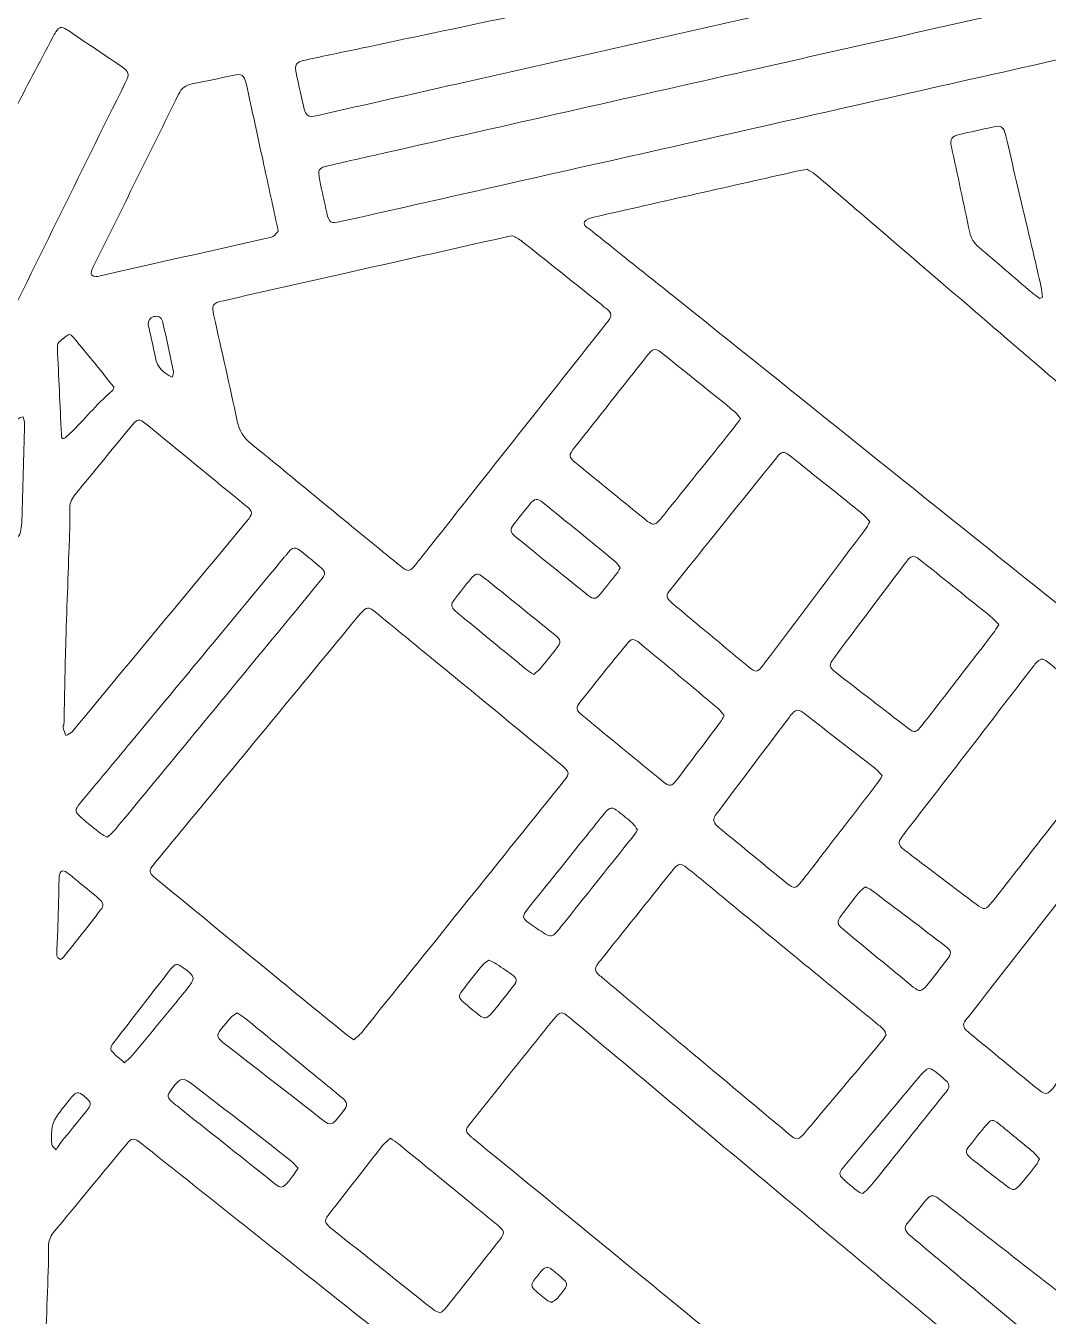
# Model space of a CAD drawing. Header units: centimetres. Extents: x 0 to 122, y -183 to 60.
# Drawn here: x 60.73 to 95.39, y -160.88 to -117.12 of the extents above; entities that cross this region are included whole.
import ezdxf

# ---------------------------------------------------------------- set-up
doc = ezdxf.new("R2010")
doc.units = ezdxf.units.CM
doc.header["$MEASUREMENT"] = 0
doc.layers.add('Layer 1', color=7, linetype='Continuous')

msp = doc.modelspace()

# ---------------------------------------------------------------- linework, layer by layer
at = {"layer": 'Layer 1', "lineweight": 0}
for points, knots in [([(84.744, -182.939), (68.311, -182.738), (51.881, -182.297), (35.448, -182.027), (34.747, -182.015), (34.045, -181.99), (33.344, -181.987), (33.108, -181.986), (32.921, -181.92), (32.773, -181.739), (21.919, -167.674), (11.193, -153.505), (0.347, -139.435), (-0.029, -138.974), (-0.057, -138.5), (0.064, -137.987), (1.37, -132.65), (2.713, -127.322), (4.032, -121.987), (6.97, -110.149), (9.924, -98.314), (12.847, -86.471), (12.95, -86.046), (13.192, -85.783), (13.57, -85.61), (29.662, -78.239), (45.744, -70.841), (61.843, -63.484), (62.255, -63.313), (62.695, -63.297), (63.101, -63.502), (78.911, -71.487), (94.708, -79.499), (110.514, -87.494), (110.875, -87.676), (111.089, -87.943), (111.175, -88.363), (114.742, -105.566), (118.315, -122.768), (121.898, -139.968), (121.98, -140.485), (122.12, -141.101), (121.799, -141.551), (119.046, -144.891), (116.275, -148.215), (113.515, -151.55), (104.903, -161.919), (96.332, -172.324), (87.704, -182.681), (87.512, -182.913), (87.281, -183.007), (86.973, -183), (86.231, -182.982), (85.487, -182.994), (84.744, -182.994), (84.744, -182.976), (84.744, -182.957), (84.744, -182.939)], [0, 0, 0, 0, 1, 1, 1, 2, 2, 2, 3, 3, 3, 4, 4, 4, 5, 5, 5, 6, 6, 6, 7, 7, 7, 8, 8, 8, 9, 9, 9, 10, 10, 10, 11, 11, 11, 12, 12, 12, 13, 13, 13, 14, 14, 14, 15, 15, 15, 16, 16, 16, 17, 17, 17, 18, 18, 18, 19, 19, 19, 19]), ([(58.133, -120.085), (58.195, -120.037), (58.277, -119.994), (58.329, -119.927), (58.398, -119.839), (58.444, -119.732), (58.497, -119.632), (59.602, -117.544), (60.706, -115.456), (61.809, -113.368), (62.035, -112.939), (62.262, -112.51), (62.482, -112.078), (62.58, -111.886), (62.554, -111.801), (62.374, -111.696), (62.231, -111.613), (62.081, -111.545), (61.933, -111.471), (61.547, -111.279), (61.52, -111.288), (61.321, -111.674), (61.312, -111.692), (61.301, -111.71), (61.292, -111.728), (60.351, -113.541), (59.41, -115.353), (58.469, -117.166), (58.104, -117.871), (57.74, -118.577), (57.377, -119.283), (57.237, -119.555), (57.259, -119.622), (57.527, -119.774), (57.662, -119.85), (57.799, -119.921), (57.935, -119.993), (57.99, -120.022), (58.047, -120.045), (58.133, -120.085)], [0, 0, 0, 0, 1, 1, 1, 2, 2, 2, 3, 3, 3, 4, 4, 4, 5, 5, 5, 6, 6, 6, 7, 7, 7, 8, 8, 8, 9, 9, 9, 10, 10, 10, 11, 11, 11, 12, 12, 12, 13, 13, 13, 13]), ([(105.137, -115.936), (105.022, -115.434), (104.91, -114.93), (104.788, -114.429), (104.761, -114.319), (104.665, -114.264), (104.547, -114.278), (104.476, -114.286), (104.406, -114.306), (104.335, -114.322), (101.739, -114.908), (99.143, -115.494), (96.548, -116.081), (92.765, -116.937), (88.982, -117.792), (85.199, -118.648), (81.114, -119.572), (77.029, -120.496), (72.944, -121.42), (72.3, -121.566), (71.656, -121.711), (71.012, -121.857), (70.65, -121.939), (70.614, -121.996), (70.694, -122.371), (70.771, -122.735), (70.853, -123.098), (70.934, -123.46), (71.011, -123.799), (71.066, -123.836), (71.4, -123.761), (73.07, -123.385), (74.741, -123.008), (76.411, -122.631), (82.006, -121.367), (87.6, -120.103), (93.194, -118.84), (96.756, -118.035), (100.319, -117.231), (103.881, -116.427), (104.213, -116.352), (104.544, -116.276), (104.876, -116.201), (105.019, -116.168), (105.123, -116.099), (105.137, -115.936)], [0, 0, 0, 0, 1, 1, 1, 2, 2, 2, 3, 3, 3, 4, 4, 4, 5, 5, 5, 6, 6, 6, 7, 7, 7, 8, 8, 8, 9, 9, 9, 10, 10, 10, 11, 11, 11, 12, 12, 12, 13, 13, 13, 14, 14, 14, 15, 15, 15, 15]), ([(70.431, -120.198), (70.52, -120.18), (70.601, -120.165), (70.682, -120.147), (72.231, -119.797), (73.781, -119.447), (75.33, -119.096), (78.52, -118.375), (81.709, -117.654), (84.898, -116.933), (85.311, -116.839), (85.723, -116.745), (86.133, -116.643), (86.355, -116.588), (86.418, -116.512), (86.38, -116.328), (86.3, -115.944), (86.212, -115.561), (86.115, -115.181), (86.074, -115.022), (85.974, -114.972), (85.811, -114.992), (85.75, -114.999), (85.689, -115.015), (85.629, -115.027), (84.418, -115.282), (83.206, -115.537), (81.995, -115.793), (78.695, -116.489), (75.394, -117.186), (72.094, -117.883), (71.468, -118.015), (70.842, -118.146), (70.217, -118.282), (69.868, -118.358), (69.833, -118.419), (69.908, -118.776), (69.948, -118.968), (69.991, -119.159), (70.034, -119.351), (70.081, -119.562), (70.126, -119.774), (70.178, -119.985), (70.21, -120.118), (70.288, -120.205), (70.431, -120.198)], [0, 0, 0, 0, 1, 1, 1, 2, 2, 2, 3, 3, 3, 4, 4, 4, 5, 5, 5, 6, 6, 6, 7, 7, 7, 8, 8, 8, 9, 9, 9, 10, 10, 10, 11, 11, 11, 12, 12, 12, 13, 13, 13, 14, 14, 14, 15, 15, 15, 15]), ([(60.642, -130.376), (60.457, -130.38), (60.448, -130.503), (60.405, -130.589), (60.189, -131.024), (59.986, -131.466), (59.759, -131.894), (59.664, -132.074), (59.538, -132.245), (59.396, -132.389), (59.176, -132.611), (58.606, -132.637), (58.354, -132.453), (58.203, -132.342), (58.052, -132.212), (58.035, -132.014), (58.008, -131.707), (57.996, -131.402), (58.145, -131.106), (58.594, -130.222), (59.026, -129.33), (59.465, -128.441), (61.011, -125.31), (62.557, -122.18), (64.102, -119.05), (64.255, -118.74), (64.241, -118.681), (63.959, -118.49), (63.473, -118.158), (62.983, -117.832), (62.494, -117.504), (62.366, -117.417), (62.242, -117.323), (62.11, -117.243), (61.938, -117.139), (61.859, -117.159), (61.748, -117.322), (61.708, -117.381), (61.676, -117.447), (61.642, -117.511), (61.194, -118.36), (60.747, -119.21), (60.298, -120.06), (58.615, -123.247), (56.932, -126.435), (55.244, -129.62), (55.154, -129.79), (55.028, -129.951), (54.886, -130.08), (54.788, -130.168), (54.636, -130.213), (54.501, -130.241), (54.373, -130.267), (54.234, -130.254), (54.1, -130.245), (53.815, -130.225), (53.538, -129.973), (53.515, -129.695), (53.488, -129.364), (53.482, -129.032), (53.681, -128.737), (53.739, -128.652), (53.785, -128.558), (53.828, -128.465), (53.904, -128.301), (53.888, -128.218), (53.738, -128.125), (53.58, -128.028), (53.412, -127.946), (53.245, -127.864), (53.054, -127.77), (52.976, -127.793), (52.866, -127.98), (52.792, -128.104), (52.733, -128.237), (52.667, -128.365), (52.437, -128.809), (52.109, -129.066), (51.574, -128.984), (51.301, -128.942), (50.98, -128.691), (50.956, -128.417), (50.929, -128.099), (50.911, -127.776), (51.099, -127.485), (51.171, -127.373), (51.225, -127.249), (51.287, -127.129), (51.559, -126.607), (51.833, -126.086), (52.101, -125.562), (52.215, -125.339), (52.188, -125.264), (51.972, -125.136), (51.936, -125.115), (51.899, -125.098), (51.862, -125.078), (50.905, -124.571), (49.947, -124.063), (48.989, -123.556), (48.615, -123.358), (48.241, -123.161), (47.864, -122.969), (47.639, -122.855), (47.567, -122.88), (47.438, -123.097), (47.417, -123.132), (47.4, -123.17), (47.381, -123.207), (47.044, -123.846), (46.7, -124.483), (46.373, -125.127), (46.138, -125.588), (45.807, -125.855), (45.264, -125.764), (45.254, -125.762), (45.243, -125.764), (45.233, -125.763), (44.958, -125.742), (44.67, -125.488), (44.647, -125.212), (44.618, -124.871), (44.63, -124.54), (44.809, -124.221), (45.163, -123.591), (45.491, -122.946), (45.829, -122.307), (46.079, -121.832), (46.33, -121.357), (46.576, -120.879), (46.624, -120.787), (46.712, -120.689), (46.59, -120.55), (46.483, -120.599), (46.37, -120.644), (46.264, -120.7), (44.994, -121.37), (43.726, -122.041), (42.458, -122.712), (40.158, -123.927), (37.858, -125.143), (35.559, -126.359), (35.196, -126.551), (35.185, -126.587), (35.374, -126.954), (36.063, -128.295), (36.753, -129.635), (37.443, -130.976), (37.816, -131.702), (38.19, -132.427), (38.564, -133.152), (38.641, -133.302), (38.721, -133.448), (38.916, -133.462), (39.132, -133.478), (39.347, -133.5), (39.563, -133.509), (40.026, -133.531), (40.49, -133.541), (40.953, -133.565), (42.023, -133.621), (43.093, -133.688), (44.163, -133.739), (44.956, -133.777), (45.75, -133.796), (46.543, -133.827), (46.914, -133.841), (47.284, -133.863), (47.654, -133.882), (48.488, -133.924), (49.322, -133.967), (50.155, -134.007), (50.587, -134.028), (51.02, -134.042), (51.452, -134.064), (52.203, -134.104), (52.954, -134.151), (53.705, -134.189), (54.199, -134.213), (54.694, -134.224), (55.188, -134.244), (55.518, -134.257), (55.847, -134.273), (56.177, -134.291), (56.938, -134.333), (57.699, -134.379), (58.46, -134.419), (59.036, -134.45), (59.613, -134.472), (60.19, -134.5), (60.456, -134.513), (60.524, -134.462), (60.559, -134.206), (60.572, -134.104), (60.592, -134.001), (60.595, -133.899), (60.628, -132.815), (60.659, -131.732), (60.687, -130.649), (60.689, -130.556), (60.657, -130.463), (60.642, -130.376)], [0, 0, 0, 0, 1, 1, 1, 2, 2, 2, 3, 3, 3, 4, 4, 4, 5, 5, 5, 6, 6, 6, 7, 7, 7, 8, 8, 8, 9, 9, 9, 10, 10, 10, 11, 11, 11, 12, 12, 12, 13, 13, 13, 14, 14, 14, 15, 15, 15, 16, 16, 16, 17, 17, 17, 18, 18, 18, 19, 19, 19, 20, 20, 20, 21, 21, 21, 22, 22, 22, 23, 23, 23, 24, 24, 24, 25, 25, 25, 26, 26, 26, 27, 27, 27, 28, 28, 28, 29, 29, 29, 30, 30, 30, 31, 31, 31, 32, 32, 32, 33, 33, 33, 34, 34, 34, 35, 35, 35, 36, 36, 36, 37, 37, 37, 38, 38, 38, 39, 39, 39, 40, 40, 40, 41, 41, 41, 42, 42, 42, 43, 43, 43, 44, 44, 44, 45, 45, 45, 46, 46, 46, 47, 47, 47, 48, 48, 48, 49, 49, 49, 50, 50, 50, 51, 51, 51, 52, 52, 52, 53, 53, 53, 54, 54, 54, 55, 55, 55, 56, 56, 56, 57, 57, 57, 58, 58, 58, 59, 59, 59, 60, 60, 60, 61, 61, 61, 62, 62, 62, 63, 63, 63, 64, 64, 64, 65, 65, 65, 66, 66, 66, 67, 67, 67, 67]), ([(69.287, -124.085), (69.265, -123.979), (69.253, -123.919), (69.24, -123.858), (69.084, -123.142), (68.928, -122.426), (68.772, -121.709), (68.584, -120.841), (68.397, -119.973), (68.206, -119.106), (68.133, -118.774), (68.07, -118.736), (67.736, -118.805), (67.281, -118.899), (66.828, -119.003), (66.372, -119.088), (66.149, -119.13), (66.007, -119.239), (65.906, -119.444), (64.954, -121.381), (63.996, -123.315), (63.04, -125.249), (63.008, -125.314), (62.972, -125.379), (62.954, -125.448), (62.923, -125.563), (62.98, -125.627), (63.098, -125.627), (63.148, -125.627), (63.199, -125.61), (63.249, -125.599), (65.101, -125.181), (66.952, -124.763), (68.803, -124.345), (68.904, -124.322), (69.014, -124.314), (69.101, -124.267), (69.181, -124.224), (69.237, -124.136), (69.287, -124.085)], [0, 0, 0, 0, 1, 1, 1, 2, 2, 2, 3, 3, 3, 4, 4, 4, 5, 5, 5, 6, 6, 6, 7, 7, 7, 8, 8, 8, 9, 9, 9, 10, 10, 10, 11, 11, 11, 12, 12, 12, 13, 13, 13, 13]), ([(95.106, -126.366), (95.135, -126.352), (95.165, -126.337), (95.194, -126.322), (95.178, -126.196), (95.174, -126.067), (95.146, -125.944), (94.989, -125.26), (94.826, -124.577), (94.666, -123.894), (94.428, -122.878), (94.192, -121.863), (93.952, -120.848), (93.878, -120.533), (93.807, -120.489), (93.499, -120.556), (93.126, -120.637), (92.753, -120.72), (92.382, -120.808), (92.108, -120.874), (92.055, -120.954), (92.112, -121.222), (92.318, -122.191), (92.53, -123.159), (92.733, -124.129), (92.775, -124.333), (92.874, -124.485), (93.031, -124.618), (93.637, -125.131), (94.237, -125.652), (94.841, -126.169), (94.924, -126.24), (95.017, -126.301), (95.106, -126.366)], [0, 0, 0, 0, 1, 1, 1, 2, 2, 2, 3, 3, 3, 4, 4, 4, 5, 5, 5, 6, 6, 6, 7, 7, 7, 8, 8, 8, 9, 9, 9, 10, 10, 10, 11, 11, 11, 11]), ([(87.213, -121.986), (87.088, -122.009), (87.006, -122.021), (86.926, -122.04), (84.611, -122.562), (82.297, -123.083), (79.983, -123.611), (79.871, -123.636), (79.715, -123.685), (79.676, -123.768), (79.611, -123.906), (79.784, -123.968), (79.874, -124.041), (80.742, -124.74), (81.616, -125.433), (82.486, -126.13), (86.926, -129.687), (91.364, -133.246), (95.804, -136.803), (99.172, -139.502), (102.541, -142.2), (105.909, -144.898), (106.264, -145.182), (106.617, -145.467), (106.975, -145.747), (107.165, -145.897), (107.231, -145.889), (107.396, -145.722), (107.432, -145.685), (107.465, -145.644), (107.498, -145.605), (108.399, -144.541), (109.298, -143.476), (110.2, -142.413), (110.581, -141.964), (110.582, -141.967), (110.123, -141.575), (108.884, -140.514), (107.646, -139.453), (106.409, -138.391), (104.702, -136.925), (102.997, -135.457), (101.289, -133.992), (99.629, -132.567), (97.966, -131.145), (96.305, -129.721), (95.075, -128.666), (93.846, -127.61), (92.617, -126.554), (91.427, -125.532), (90.237, -124.51), (89.046, -123.488), (88.529, -123.045), (88.014, -122.599), (87.494, -122.159), (87.403, -122.083), (87.29, -122.033), (87.213, -121.986)], [0, 0, 0, 0, 1, 1, 1, 2, 2, 2, 3, 3, 3, 4, 4, 4, 5, 5, 5, 6, 6, 6, 7, 7, 7, 8, 8, 8, 9, 9, 9, 10, 10, 10, 11, 11, 11, 12, 12, 12, 13, 13, 13, 14, 14, 14, 15, 15, 15, 16, 16, 16, 17, 17, 17, 18, 18, 18, 19, 19, 19, 19]), ([(77.23, -124.238), (77.097, -124.265), (77.016, -124.279), (76.936, -124.297), (75.115, -124.708), (73.294, -125.12), (71.473, -125.531), (70.125, -125.836), (68.776, -126.138), (67.428, -126.443), (67.057, -126.527), (67.025, -126.582), (67.107, -126.955), (67.371, -128.144), (67.644, -129.332), (67.894, -130.524), (67.962, -130.846), (68.104, -131.083), (68.361, -131.29), (69.43, -132.152), (70.485, -133.03), (71.546, -133.901), (72.177, -134.418), (72.808, -134.934), (73.441, -135.449), (73.687, -135.649), (73.738, -135.641), (73.943, -135.396), (73.989, -135.34), (74.033, -135.283), (74.078, -135.226), (74.737, -134.392), (75.396, -133.557), (76.056, -132.723), (77.503, -130.893), (78.952, -129.063), (80.399, -127.232), (80.632, -126.938), (80.627, -126.886), (80.342, -126.657), (80.077, -126.443), (79.809, -126.233), (79.543, -126.02), (78.883, -125.491), (78.224, -124.958), (77.561, -124.433), (77.452, -124.347), (77.32, -124.29), (77.23, -124.238)], [0, 0, 0, 0, 1, 1, 1, 2, 2, 2, 3, 3, 3, 4, 4, 4, 5, 5, 5, 6, 6, 6, 7, 7, 7, 8, 8, 8, 9, 9, 9, 10, 10, 10, 11, 11, 11, 12, 12, 12, 13, 13, 13, 14, 14, 14, 15, 15, 15, 16, 16, 16, 16]), ([(65.689, -129.034), (65.714, -128.948), (65.747, -128.898), (65.738, -128.856), (65.617, -128.282), (65.496, -127.707), (65.362, -127.135), (65.329, -126.994), (65.2, -126.944), (65.07, -126.984), (64.935, -127.025), (64.862, -127.114), (64.88, -127.26), (64.886, -127.301), (64.9, -127.34), (64.908, -127.381), (64.981, -127.713), (65.059, -128.044), (65.123, -128.378), (65.183, -128.691), (65.379, -128.88), (65.689, -129.034)], [0, 0, 0, 0, 1, 1, 1, 2, 2, 2, 3, 3, 3, 4, 4, 4, 5, 5, 5, 6, 6, 6, 7, 7, 7, 7]), ([(63.708, -129.364), (63.677, -129.326), (63.66, -129.304), (63.642, -129.282), (63.428, -129.025), (63.323, -128.869), (63.11, -128.612), (62.851, -128.301), (62.593, -127.989), (62.334, -127.678), (62.234, -127.559), (62.202, -127.557), (62.087, -127.654), (61.932, -127.785), (62.06, -127.671), (61.902, -127.799), (61.825, -127.861), (61.793, -127.935), (61.798, -128.038), (61.845, -129.015), (61.889, -129.992), (61.934, -130.969), (61.935, -131.002), (61.935, -131.035), (61.943, -131.067), (61.956, -131.12), (61.991, -131.134), (62.037, -131.11), (62.056, -131.099), (62.072, -131.082), (62.089, -131.067), (62.715, -130.518), (62.951, -130.117), (63.577, -129.568), (63.611, -129.538), (63.652, -129.512), (63.676, -129.475), (63.697, -129.442), (63.728, -129.394), (63.708, -129.364)], [0, 0, 0, 0, 1, 1, 1, 2, 2, 2, 3, 3, 3, 4, 4, 4, 5, 5, 5, 6, 6, 6, 7, 7, 7, 8, 8, 8, 9, 9, 9, 10, 10, 10, 11, 11, 11, 12, 12, 12, 13, 13, 13, 13]), ([(84.961, -130.437), (84.896, -130.357), (84.85, -130.275), (84.782, -130.22), (83.947, -129.544), (83.109, -128.873), (82.271, -128.201), (82.247, -128.181), (82.223, -128.162), (82.197, -128.145), (82.097, -128.079), (82, -128.09), (81.915, -128.171), (81.864, -128.221), (81.818, -128.278), (81.773, -128.334), (80.959, -129.363), (80.145, -130.392), (79.333, -131.422), (79.123, -131.687), (79.129, -131.741), (79.385, -131.951), (79.848, -132.33), (80.313, -132.708), (80.777, -133.087), (81.122, -133.367), (81.464, -133.65), (81.812, -133.926), (81.983, -134.061), (82.063, -134.053), (82.207, -133.893), (82.311, -133.778), (82.404, -133.653), (82.501, -133.533), (83.258, -132.591), (84.016, -131.649), (84.772, -130.706), (84.835, -130.627), (84.889, -130.54), (84.961, -130.437)], [0, 0, 0, 0, 1, 1, 1, 2, 2, 2, 3, 3, 3, 4, 4, 4, 5, 5, 5, 6, 6, 6, 7, 7, 7, 8, 8, 8, 9, 9, 9, 10, 10, 10, 11, 11, 11, 12, 12, 12, 13, 13, 13, 13]), ([(62.02, -140.848), (62.013, -140.847), (62.007, -140.847), (62, -140.847), (62, -140.878), (61.993, -140.911), (62.001, -140.94), (62.025, -141.024), (62.055, -141.106), (62.083, -141.19), (62.157, -141.147), (62.249, -141.12), (62.302, -141.059), (62.578, -140.738), (62.842, -140.407), (63.112, -140.081), (64.813, -138.032), (66.515, -135.983), (68.215, -133.933), (68.439, -133.663), (68.439, -133.603), (68.194, -133.402), (67.062, -132.471), (65.929, -131.542), (64.795, -130.614), (64.582, -130.44), (64.514, -130.444), (64.335, -130.661), (63.684, -131.449), (63.038, -132.242), (62.389, -133.031), (62.265, -133.182), (62.212, -133.35), (62.218, -133.546), (62.225, -133.804), (62.222, -134.062), (62.213, -134.32), (62.173, -135.526), (62.124, -136.732), (62.088, -137.939), (62.058, -138.908), (62.042, -139.878), (62.02, -140.848)], [0, 0, 0, 0, 1, 1, 1, 2, 2, 2, 3, 3, 3, 4, 4, 4, 5, 5, 5, 6, 6, 6, 7, 7, 7, 8, 8, 8, 9, 9, 9, 10, 10, 10, 11, 11, 11, 12, 12, 12, 13, 13, 13, 14, 14, 14, 14]), ([(89.34, -133.933), (89.268, -133.853), (89.205, -133.759), (89.121, -133.692), (88.302, -133.031), (87.48, -132.374), (86.657, -131.718), (86.424, -131.533), (86.365, -131.539), (86.176, -131.773), (84.985, -133.252), (83.796, -134.732), (82.608, -136.214), (82.417, -136.452), (82.419, -136.5), (82.646, -136.698), (82.918, -136.936), (83.198, -137.164), (83.475, -137.396), (84.061, -137.885), (84.646, -138.375), (85.234, -138.862), (85.481, -139.066), (85.53, -139.057), (85.73, -138.801), (85.743, -138.785), (85.754, -138.768), (85.767, -138.751), (86.865, -137.291), (87.963, -135.832), (89.061, -134.372), (89.123, -134.289), (89.187, -134.208), (89.244, -134.123), (89.278, -134.073), (89.3, -134.014), (89.34, -133.933)], [0, 0, 0, 0, 1, 1, 1, 2, 2, 2, 3, 3, 3, 4, 4, 4, 5, 5, 5, 6, 6, 6, 7, 7, 7, 8, 8, 8, 9, 9, 9, 10, 10, 10, 11, 11, 11, 12, 12, 12, 12]), ([(80.879, -135.497), (80.818, -135.422), (80.768, -135.332), (80.694, -135.271), (79.89, -134.611), (79.083, -133.955), (78.274, -133.301), (78.059, -133.127), (77.985, -133.136), (77.814, -133.344), (77.63, -133.566), (77.452, -133.793), (77.277, -134.023), (77.138, -134.206), (77.144, -134.293), (77.325, -134.44), (78.148, -135.11), (78.973, -135.776), (79.8, -136.439), (79.973, -136.578), (80.05, -136.57), (80.191, -136.404), (80.391, -136.168), (80.581, -135.925), (80.773, -135.682), (80.81, -135.635), (80.834, -135.577), (80.879, -135.497)], [0, 0, 0, 0, 1, 1, 1, 2, 2, 2, 3, 3, 3, 4, 4, 4, 5, 5, 5, 6, 6, 6, 7, 7, 7, 8, 8, 8, 9, 9, 9, 9]), ([(63.494, -144.633), (63.584, -144.548), (63.68, -144.474), (63.756, -144.383), (65.288, -142.529), (66.818, -140.672), (68.348, -138.816), (69.136, -137.86), (69.925, -136.904), (70.712, -135.947), (70.916, -135.7), (70.911, -135.643), (70.672, -135.442), (70.499, -135.295), (70.322, -135.152), (70.146, -135.009), (69.837, -134.76), (69.807, -134.764), (69.551, -135.069), (69.531, -135.093), (69.512, -135.118), (69.492, -135.141), (67.766, -137.224), (66.04, -139.307), (64.313, -141.389), (63.733, -142.089), (63.149, -142.785), (62.57, -143.485), (62.381, -143.713), (62.385, -143.78), (62.608, -143.971), (62.827, -144.159), (63.054, -144.339), (63.281, -144.518), (63.335, -144.56), (63.404, -144.585), (63.494, -144.633)], [0, 0, 0, 0, 1, 1, 1, 2, 2, 2, 3, 3, 3, 4, 4, 4, 5, 5, 5, 6, 6, 6, 7, 7, 7, 8, 8, 8, 9, 9, 9, 10, 10, 10, 11, 11, 11, 12, 12, 12, 12]), ([(93.715, -137.432), (93.618, -137.33), (93.544, -137.234), (93.452, -137.16), (92.689, -136.544), (91.923, -135.933), (91.157, -135.321), (91.093, -135.269), (91.028, -135.218), (90.962, -135.168), (90.852, -135.085), (90.75, -135.105), (90.66, -135.2), (90.617, -135.245), (90.58, -135.295), (90.543, -135.345), (89.743, -136.409), (88.942, -137.472), (88.143, -138.537), (87.942, -138.806), (87.948, -138.86), (88.213, -139.066), (89.011, -139.686), (89.812, -140.304), (90.613, -140.92), (90.862, -141.111), (90.912, -141.102), (91.113, -140.845), (91.406, -140.471), (91.694, -140.094), (91.984, -139.719), (92.501, -139.049), (93.019, -138.379), (93.535, -137.708), (93.596, -137.629), (93.645, -137.54), (93.715, -137.432)], [0, 0, 0, 0, 1, 1, 1, 2, 2, 2, 3, 3, 3, 4, 4, 4, 5, 5, 5, 6, 6, 6, 7, 7, 7, 8, 8, 8, 9, 9, 9, 10, 10, 10, 11, 11, 11, 12, 12, 12, 12]), ([(77.95, -139.117), (78.034, -139.044), (78.11, -138.993), (78.167, -138.925), (78.351, -138.704), (78.531, -138.478), (78.708, -138.25), (78.887, -138.021), (78.884, -137.953), (78.655, -137.766), (77.856, -137.116), (77.054, -136.471), (76.251, -135.826), (76.054, -135.668), (75.983, -135.677), (75.816, -135.877), (75.625, -136.106), (75.438, -136.34), (75.258, -136.578), (75.126, -136.753), (75.134, -136.821), (75.3, -136.972), (75.436, -137.097), (75.584, -137.21), (75.727, -137.327), (76.38, -137.863), (77.032, -138.4), (77.685, -138.934), (77.762, -138.997), (77.849, -139.048), (77.95, -139.117)], [0, 0, 0, 0, 1, 1, 1, 2, 2, 2, 3, 3, 3, 4, 4, 4, 5, 5, 5, 6, 6, 6, 7, 7, 7, 8, 8, 8, 9, 9, 9, 10, 10, 10, 10]), ([(71.85, -151.509), (71.945, -151.419), (72.044, -151.347), (72.117, -151.256), (74.358, -148.472), (76.596, -145.687), (78.833, -142.901), (79.188, -142.46), (79.269, -142.49), (78.748, -142.064), (77.302, -140.88), (75.858, -139.694), (74.414, -138.508), (73.799, -138.004), (73.186, -137.498), (72.57, -136.995), (72.34, -136.808), (72.284, -136.817), (72.086, -137.04), (72.059, -137.071), (72.032, -137.102), (72.006, -137.134), (70.036, -139.525), (68.067, -141.917), (66.097, -144.308), (65.749, -144.73), (65.399, -145.151), (65.054, -145.576), (64.9, -145.765), (64.909, -145.83), (65.082, -145.992), (65.12, -146.027), (65.162, -146.058), (65.202, -146.09), (66.606, -147.243), (68.011, -148.396), (69.416, -149.547), (70.134, -150.137), (70.854, -150.725), (71.574, -151.312), (71.652, -151.376), (71.739, -151.43), (71.85, -151.509)], [0, 0, 0, 0, 1, 1, 1, 2, 2, 2, 3, 3, 3, 4, 4, 4, 5, 5, 5, 6, 6, 6, 7, 7, 7, 8, 8, 8, 9, 9, 9, 10, 10, 10, 11, 11, 11, 12, 12, 12, 13, 13, 13, 14, 14, 14, 14]), ([(84.405, -140.512), (84.333, -140.427), (84.273, -140.332), (84.191, -140.263), (83.313, -139.526), (82.434, -138.792), (81.552, -138.061), (81.338, -137.883), (81.264, -137.889), (81.092, -138.1), (80.571, -138.741), (80.054, -139.385), (79.54, -140.031), (79.37, -140.245), (79.378, -140.325), (79.586, -140.496), (80.501, -141.252), (81.419, -142.005), (82.338, -142.756), (82.553, -142.931), (82.624, -142.923), (82.793, -142.701), (83.292, -142.044), (83.788, -141.383), (84.283, -140.722), (84.325, -140.665), (84.354, -140.599), (84.405, -140.512)], [0, 0, 0, 0, 1, 1, 1, 2, 2, 2, 3, 3, 3, 4, 4, 4, 5, 5, 5, 6, 6, 6, 7, 7, 7, 8, 8, 8, 9, 9, 9, 9]), ([(98.067, -140.952), (98.005, -140.869), (97.964, -140.783), (97.898, -140.729), (97.056, -140.047), (96.212, -139.368), (95.365, -138.692), (95.197, -138.558), (95.12, -138.574), (94.972, -138.738), (94.931, -138.783), (94.896, -138.834), (94.858, -138.884), (93.553, -140.575), (92.249, -142.267), (90.945, -143.959), (90.768, -144.188), (90.587, -144.414), (90.417, -144.647), (90.299, -144.807), (90.311, -144.884), (90.457, -145.018), (90.525, -145.081), (90.602, -145.134), (90.676, -145.19), (91.433, -145.763), (92.189, -146.336), (92.946, -146.909), (93.225, -147.12), (93.273, -147.113), (93.494, -146.831), (94.124, -146.027), (94.752, -145.222), (95.382, -144.417), (96.215, -143.352), (97.048, -142.287), (97.88, -141.222), (97.942, -141.142), (97.996, -141.056), (98.067, -140.952)], [0, 0, 0, 0, 1, 1, 1, 2, 2, 2, 3, 3, 3, 4, 4, 4, 5, 5, 5, 6, 6, 6, 7, 7, 7, 8, 8, 8, 9, 9, 9, 10, 10, 10, 11, 11, 11, 12, 12, 12, 13, 13, 13, 13]), ([(89.766, -142.551), (89.671, -142.453), (89.597, -142.358), (89.505, -142.285), (88.724, -141.677), (87.94, -141.073), (87.157, -140.468), (87.117, -140.436), (87.075, -140.406), (87.033, -140.376), (86.933, -140.304), (86.839, -140.317), (86.755, -140.401), (86.704, -140.451), (86.659, -140.508), (86.616, -140.566), (85.821, -141.62), (85.028, -142.674), (84.234, -143.729), (84.191, -143.786), (84.147, -143.844), (84.106, -143.903), (84.02, -144.025), (84.042, -144.136), (84.147, -144.234), (84.192, -144.276), (84.239, -144.316), (84.287, -144.356), (85.035, -144.971), (85.783, -145.587), (86.533, -146.201), (86.773, -146.397), (86.837, -146.39), (87.033, -146.139), (87.331, -145.758), (87.624, -145.371), (87.92, -144.987), (88.474, -144.269), (89.03, -143.551), (89.583, -142.832), (89.644, -142.753), (89.693, -142.664), (89.766, -142.551)], [0, 0, 0, 0, 1, 1, 1, 2, 2, 2, 3, 3, 3, 4, 4, 4, 5, 5, 5, 6, 6, 6, 7, 7, 7, 8, 8, 8, 9, 9, 9, 10, 10, 10, 11, 11, 11, 12, 12, 12, 13, 13, 13, 14, 14, 14, 14]), ([(99.509, -142.061), (99.401, -142.177), (99.298, -142.273), (99.212, -142.382), (97.035, -145.162), (94.86, -147.943), (92.685, -150.724), (92.654, -150.765), (92.623, -150.806), (92.591, -150.846), (92.485, -150.977), (92.512, -151.093), (92.628, -151.199), (92.674, -151.241), (92.723, -151.279), (92.77, -151.319), (93.488, -151.908), (94.205, -152.498), (94.924, -153.086), (95.333, -153.42), (95.337, -153.42), (95.666, -153.005), (96.835, -151.534), (98.002, -150.062), (99.17, -148.59), (100.196, -147.296), (101.223, -146.003), (102.249, -144.708), (102.471, -144.428), (102.467, -144.384), (102.19, -144.159), (101.878, -143.905), (101.562, -143.656), (101.247, -143.405), (100.755, -143.012), (100.264, -142.618), (99.77, -142.227), (99.7, -142.172), (99.619, -142.13), (99.509, -142.061)], [0, 0, 0, 0, 1, 1, 1, 2, 2, 2, 3, 3, 3, 4, 4, 4, 5, 5, 5, 6, 6, 6, 7, 7, 7, 8, 8, 8, 9, 9, 9, 10, 10, 10, 11, 11, 11, 12, 12, 12, 13, 13, 13, 13]), ([(81.47, -144.386), (81.408, -144.305), (81.363, -144.223), (81.299, -144.165), (81.145, -144.027), (80.985, -143.897), (80.822, -143.769), (80.611, -143.603), (80.529, -143.609), (80.358, -143.815), (80.153, -144.061), (79.958, -144.314), (79.757, -144.564), (79.085, -145.401), (78.411, -146.237), (77.74, -147.075), (77.546, -147.317), (77.556, -147.387), (77.814, -147.568), (77.983, -147.687), (78.156, -147.8), (78.331, -147.909), (78.516, -148.025), (78.58, -148.016), (78.728, -147.847), (78.85, -147.708), (78.962, -147.559), (79.078, -147.414), (79.813, -146.495), (80.548, -145.576), (81.282, -144.656), (81.345, -144.576), (81.398, -144.489), (81.47, -144.386)], [0, 0, 0, 0, 1, 1, 1, 2, 2, 2, 3, 3, 3, 4, 4, 4, 5, 5, 5, 6, 6, 6, 7, 7, 7, 8, 8, 8, 9, 9, 9, 10, 10, 10, 11, 11, 11, 11]), ([(89.902, -151.342), (89.869, -151.271), (89.854, -151.205), (89.814, -151.164), (89.728, -151.075), (89.631, -150.998), (89.535, -150.919), (87.829, -149.518), (86.121, -148.117), (84.414, -146.716), (83.991, -146.369), (83.571, -146.019), (83.145, -145.676), (82.927, -145.501), (82.868, -145.512), (82.685, -145.724), (82.658, -145.755), (82.633, -145.788), (82.607, -145.82), (81.808, -146.82), (81.008, -147.82), (80.208, -148.819), (80.17, -148.868), (80.131, -148.916), (80.095, -148.967), (80.018, -149.077), (80.034, -149.181), (80.126, -149.273), (80.169, -149.317), (80.219, -149.355), (80.266, -149.395), (81.128, -150.118), (81.989, -150.841), (82.851, -151.563), (84.101, -152.61), (85.351, -153.657), (86.602, -154.702), (86.871, -154.927), (86.922, -154.919), (87.152, -154.647), (87.339, -154.426), (87.523, -154.204), (87.709, -153.983), (88.38, -153.185), (89.052, -152.388), (89.722, -151.59), (89.787, -151.512), (89.842, -151.426), (89.902, -151.342)], [0, 0, 0, 0, 1, 1, 1, 2, 2, 2, 3, 3, 3, 4, 4, 4, 5, 5, 5, 6, 6, 6, 7, 7, 7, 8, 8, 8, 9, 9, 9, 10, 10, 10, 11, 11, 11, 12, 12, 12, 13, 13, 13, 14, 14, 14, 15, 15, 15, 16, 16, 16, 16]), ([(61.906, -148.783), (61.944, -148.755), (61.983, -148.736), (62.007, -148.706), (62.428, -148.173), (62.85, -147.641), (63.265, -147.104), (63.383, -146.95), (63.371, -146.871), (63.216, -146.733), (63.001, -146.541), (62.775, -146.362), (62.553, -146.179), (62.41, -146.062), (62.27, -145.94), (62.12, -145.832), (61.983, -145.734), (61.893, -145.779), (61.864, -145.946), (61.858, -145.977), (61.86, -146.008), (61.859, -146.039), (61.846, -146.563), (61.834, -147.088), (61.818, -147.612), (61.809, -147.909), (61.791, -148.207), (61.781, -148.505), (61.777, -148.603), (61.748, -148.715), (61.906, -148.783)], [0, 0, 0, 0, 1, 1, 1, 2, 2, 2, 3, 3, 3, 4, 4, 4, 5, 5, 5, 6, 6, 6, 7, 7, 7, 8, 8, 8, 9, 9, 9, 10, 10, 10, 10]), ([(89.193, -146.318), (89.116, -146.387), (89.032, -146.445), (88.971, -146.521), (88.77, -146.77), (88.576, -147.025), (88.384, -147.281), (88.213, -147.508), (88.221, -147.581), (88.449, -147.77), (89.237, -148.421), (90.027, -149.07), (90.819, -149.717), (91.026, -149.886), (91.106, -149.874), (91.279, -149.66), (91.511, -149.37), (91.74, -149.076), (91.966, -148.781), (92.123, -148.574), (92.12, -148.496), (91.921, -148.343), (91.085, -147.702), (90.245, -147.067), (89.405, -146.431), (89.35, -146.389), (89.282, -146.365), (89.193, -146.318)], [0, 0, 0, 0, 1, 1, 1, 2, 2, 2, 3, 3, 3, 4, 4, 4, 5, 5, 5, 6, 6, 6, 7, 7, 7, 8, 8, 8, 9, 9, 9, 9]), ([(64.072, -152.285), (64.183, -152.182), (64.273, -152.114), (64.342, -152.031), (64.948, -151.301), (65.551, -150.569), (66.153, -149.836), (66.502, -149.411), (66.496, -149.372), (66.056, -149.051), (65.866, -148.911), (65.793, -148.914), (65.645, -149.104), (64.999, -149.933), (64.357, -150.766), (63.714, -151.598), (63.643, -151.69), (63.563, -151.8), (63.653, -151.904), (63.771, -152.039), (63.919, -152.148), (64.072, -152.285)], [0, 0, 0, 0, 1, 1, 1, 2, 2, 2, 3, 3, 3, 4, 4, 4, 5, 5, 5, 6, 6, 6, 7, 7, 7, 7]), ([(76.431, -148.809), (76.366, -148.855), (76.288, -148.89), (76.238, -148.949), (75.994, -149.243), (75.754, -149.539), (75.521, -149.841), (75.392, -150.008), (75.405, -150.092), (75.569, -150.236), (75.74, -150.385), (75.917, -150.527), (76.096, -150.666), (76.277, -150.806), (76.36, -150.799), (76.513, -150.616), (76.77, -150.308), (77.021, -149.994), (77.268, -149.676), (77.399, -149.507), (77.384, -149.422), (77.204, -149.291), (77.013, -149.152), (76.812, -149.025), (76.614, -148.895), (76.563, -148.863), (76.505, -148.843), (76.431, -148.809)], [0, 0, 0, 0, 1, 1, 1, 2, 2, 2, 3, 3, 3, 4, 4, 4, 5, 5, 5, 6, 6, 6, 7, 7, 7, 8, 8, 8, 9, 9, 9, 9]), ([(92.094, -161.664), (92.048, -161.592), (92.024, -161.533), (91.982, -161.492), (91.895, -161.405), (91.799, -161.325), (91.704, -161.246), (89.962, -159.789), (88.218, -158.334), (86.476, -156.876), (84.038, -154.835), (81.602, -152.792), (79.164, -150.751), (78.9, -150.53), (78.84, -150.536), (78.617, -150.814), (78.035, -151.538), (77.455, -152.265), (76.875, -152.991), (76.513, -153.442), (76.151, -153.893), (75.792, -154.347), (75.619, -154.566), (75.628, -154.62), (75.84, -154.808), (75.863, -154.829), (75.887, -154.848), (75.911, -154.867), (78.149, -156.698), (80.386, -158.528), (82.623, -160.359), (84.26, -161.7), (85.896, -163.043), (87.533, -164.384), (87.893, -164.679), (88.251, -164.975), (88.613, -165.265), (88.828, -165.437), (88.892, -165.428), (89.082, -165.229), (89.11, -165.2), (89.137, -165.168), (89.164, -165.137), (89.6, -164.626), (90.036, -164.116), (90.471, -163.606), (90.961, -163.033), (91.451, -162.46), (91.939, -161.886), (91.997, -161.818), (92.042, -161.739), (92.094, -161.664)], [0, 0, 0, 0, 1, 1, 1, 2, 2, 2, 3, 3, 3, 4, 4, 4, 5, 5, 5, 6, 6, 6, 7, 7, 7, 8, 8, 8, 9, 9, 9, 10, 10, 10, 11, 11, 11, 12, 12, 12, 13, 13, 13, 14, 14, 14, 15, 15, 15, 16, 16, 16, 17, 17, 17, 17]), ([(67.894, -150.593), (67.815, -150.648), (67.739, -150.683), (67.688, -150.74), (67.563, -150.878), (67.447, -151.023), (67.334, -151.171), (67.199, -151.348), (67.207, -151.414), (67.371, -151.563), (67.424, -151.611), (67.484, -151.653), (67.541, -151.697), (68.56, -152.488), (69.579, -153.279), (70.598, -154.069), (71.077, -154.44), (71.048, -154.514), (71.474, -153.953), (71.661, -153.706), (71.66, -153.649), (71.415, -153.443), (71.012, -153.105), (70.602, -152.775), (70.195, -152.441), (69.517, -151.885), (68.839, -151.328), (68.16, -150.774), (68.082, -150.711), (67.993, -150.66), (67.894, -150.593)], [0, 0, 0, 0, 1, 1, 1, 2, 2, 2, 3, 3, 3, 4, 4, 4, 5, 5, 5, 6, 6, 6, 7, 7, 7, 8, 8, 8, 9, 9, 9, 10, 10, 10, 10]), ([(89.105, -156.719), (89.178, -156.651), (89.276, -156.58), (89.35, -156.489), (90.198, -155.437), (91.043, -154.382), (91.888, -153.327), (91.914, -153.295), (91.94, -153.264), (91.965, -153.231), (92.054, -153.112), (92.044, -152.998), (91.937, -152.9), (91.814, -152.79), (91.688, -152.683), (91.557, -152.582), (91.375, -152.443), (91.319, -152.448), (91.162, -152.606), (91.104, -152.664), (91.053, -152.73), (91, -152.793), (90.455, -153.44), (89.909, -154.086), (89.365, -154.733), (89.059, -155.096), (88.757, -155.462), (88.45, -155.824), (88.357, -155.933), (88.27, -156.058), (88.39, -156.178), (88.571, -156.359), (88.779, -156.514), (88.978, -156.678), (89, -156.696), (89.036, -156.697), (89.105, -156.719)], [0, 0, 0, 0, 1, 1, 1, 2, 2, 2, 3, 3, 3, 4, 4, 4, 5, 5, 5, 6, 6, 6, 7, 7, 7, 8, 8, 8, 9, 9, 9, 10, 10, 10, 11, 11, 11, 12, 12, 12, 12]), ([(69.958, -155.862), (69.871, -155.77), (69.799, -155.672), (69.707, -155.601), (68.626, -154.757), (67.541, -153.918), (66.457, -153.077), (66.03, -152.745), (65.996, -152.75), (65.663, -153.196), (65.509, -153.401), (65.516, -153.463), (65.711, -153.634), (65.758, -153.675), (65.808, -153.711), (65.856, -153.75), (66.898, -154.578), (67.939, -155.406), (68.982, -156.233), (69.379, -156.548), (69.373, -156.678), (69.783, -156.121), (69.837, -156.048), (69.885, -155.97), (69.958, -155.862)], [0, 0, 0, 0, 1, 1, 1, 2, 2, 2, 3, 3, 3, 4, 4, 4, 5, 5, 5, 6, 6, 6, 7, 7, 7, 8, 8, 8, 8]), ([(61.756, -155.238), (61.828, -155.128), (61.872, -155.046), (61.929, -154.974), (62.207, -154.63), (62.489, -154.29), (62.766, -153.946), (62.973, -153.69), (62.965, -153.632), (62.711, -153.42), (62.514, -153.256), (62.444, -153.257), (62.28, -153.457), (62.103, -153.671), (61.929, -153.888), (61.772, -154.117), (61.575, -154.404), (61.582, -154.736), (61.609, -155.066), (61.611, -155.097), (61.657, -155.125), (61.756, -155.238)], [0, 0, 0, 0, 1, 1, 1, 2, 2, 2, 3, 3, 3, 4, 4, 4, 5, 5, 5, 6, 6, 6, 7, 7, 7, 7]), ([(95.093, -155.547), (95.022, -155.466), (94.964, -155.381), (94.888, -155.317), (94.499, -154.993), (94.108, -154.672), (93.714, -154.356), (93.515, -154.196), (93.452, -154.203), (93.28, -154.408), (93.087, -154.638), (92.9, -154.871), (92.717, -155.109), (92.574, -155.295), (92.581, -155.369), (92.774, -155.523), (93.185, -155.851), (93.602, -156.173), (94.021, -156.491), (94.193, -156.622), (94.277, -156.613), (94.418, -156.449), (94.613, -156.222), (94.799, -155.987), (94.984, -155.751), (95.027, -155.697), (95.051, -155.628), (95.093, -155.547)], [0, 0, 0, 0, 1, 1, 1, 2, 2, 2, 3, 3, 3, 4, 4, 4, 5, 5, 5, 6, 6, 6, 7, 7, 7, 8, 8, 8, 9, 9, 9, 9]), ([(60.981, -178.266), (61.262, -178.06), (61.396, -177.837), (61.553, -177.638), (65.313, -172.868), (69.069, -168.097), (72.827, -163.326), (73.05, -163.042), (73.277, -162.76), (73.498, -162.474), (73.663, -162.259), (73.652, -162.187), (73.442, -162.01), (73.372, -161.95), (73.296, -161.896), (73.224, -161.838), (72.213, -161.035), (71.202, -160.233), (70.191, -159.43), (68.348, -157.966), (66.505, -156.501), (64.662, -155.036), (64.39, -154.82), (64.327, -154.82), (64.126, -155.063), (63.303, -156.058), (62.484, -157.056), (61.662, -158.051), (61.551, -158.186), (61.496, -158.331), (61.5, -158.506), (61.505, -158.712), (61.502, -158.919), (61.495, -159.126), (61.452, -160.363), (61.404, -161.601), (61.364, -162.838), (61.332, -163.787), (61.31, -164.737), (61.282, -165.686), (61.25, -166.821), (61.217, -167.956), (61.183, -169.091), (61.155, -170.019), (61.125, -170.948), (61.098, -171.876), (61.065, -173.032), (61.034, -174.187), (61.005, -175.343), (60.983, -176.21), (60.964, -177.077), (60.947, -177.944), (60.945, -178.03), (60.964, -178.116), (60.981, -178.266)], [0, 0, 0, 0, 1, 1, 1, 2, 2, 2, 3, 3, 3, 4, 4, 4, 5, 5, 5, 6, 6, 6, 7, 7, 7, 8, 8, 8, 9, 9, 9, 10, 10, 10, 11, 11, 11, 12, 12, 12, 13, 13, 13, 14, 14, 14, 15, 15, 15, 16, 16, 16, 17, 17, 17, 18, 18, 18, 18]), ([(73.09, -154.847), (72.995, -154.933), (72.903, -154.997), (72.836, -155.081), (72.23, -155.852), (71.627, -156.626), (71.024, -157.4), (70.992, -157.441), (70.961, -157.482), (70.933, -157.525), (70.874, -157.615), (70.883, -157.703), (70.953, -157.78), (71.001, -157.834), (71.057, -157.881), (71.113, -157.926), (72.244, -158.826), (73.375, -159.726), (74.508, -160.624), (74.739, -160.807), (74.812, -160.801), (74.992, -160.574), (75.596, -159.814), (76.197, -159.052), (76.796, -158.288), (76.977, -158.057), (76.967, -157.991), (76.74, -157.801), (76.447, -157.556), (76.15, -157.317), (75.854, -157.075), (75.023, -156.395), (74.193, -155.714), (73.361, -155.035), (73.283, -154.972), (73.196, -154.92), (73.09, -154.847)], [0, 0, 0, 0, 1, 1, 1, 2, 2, 2, 3, 3, 3, 4, 4, 4, 5, 5, 5, 6, 6, 6, 7, 7, 7, 8, 8, 8, 9, 9, 9, 10, 10, 10, 11, 11, 11, 12, 12, 12, 12]), ([(98.518, -162.333), (98.488, -162.273), (98.472, -162.21), (98.434, -162.167), (98.38, -162.106), (98.311, -162.057), (98.246, -162.007), (96.372, -160.548), (94.498, -159.089), (92.624, -157.63), (92.307, -157.383), (91.991, -157.133), (91.67, -156.89), (91.505, -156.765), (91.408, -156.761), (91.291, -156.897), (91.048, -157.179), (90.821, -157.473), (90.59, -157.764), (90.514, -157.86), (90.527, -157.958), (90.606, -158.045), (90.654, -158.098), (90.711, -158.145), (90.766, -158.191), (91.454, -158.768), (92.142, -159.345), (92.831, -159.921), (94.273, -161.127), (95.714, -162.332), (97.157, -163.536), (97.387, -163.728), (97.449, -163.723), (97.635, -163.493), (97.894, -163.172), (98.148, -162.846), (98.402, -162.52), (98.446, -162.465), (98.477, -162.4), (98.518, -162.333)], [0, 0, 0, 0, 1, 1, 1, 2, 2, 2, 3, 3, 3, 4, 4, 4, 5, 5, 5, 6, 6, 6, 7, 7, 7, 8, 8, 8, 9, 9, 9, 10, 10, 10, 11, 11, 11, 12, 12, 12, 13, 13, 13, 13]), ([(78.557, -160.41), (78.613, -160.373), (78.682, -160.344), (78.727, -160.294), (78.824, -160.188), (78.909, -160.07), (78.999, -159.957), (79.095, -159.837), (79.07, -159.725), (78.964, -159.63), (78.833, -159.514), (78.697, -159.403), (78.56, -159.294), (78.444, -159.201), (78.328, -159.213), (78.232, -159.323), (78.131, -159.439), (78.037, -159.563), (77.943, -159.685), (77.858, -159.795), (77.878, -159.902), (77.975, -159.987), (78.122, -160.116), (78.277, -160.237), (78.431, -160.357), (78.462, -160.381), (78.505, -160.389), (78.557, -160.41)], [0, 0, 0, 0, 1, 1, 1, 2, 2, 2, 3, 3, 3, 4, 4, 4, 5, 5, 5, 6, 6, 6, 7, 7, 7, 8, 8, 8, 9, 9, 9, 9])]:
    msp.add_open_spline(points, degree=3, knots=knots, dxfattribs=at)

doc.saveas('drawing.dxf')
